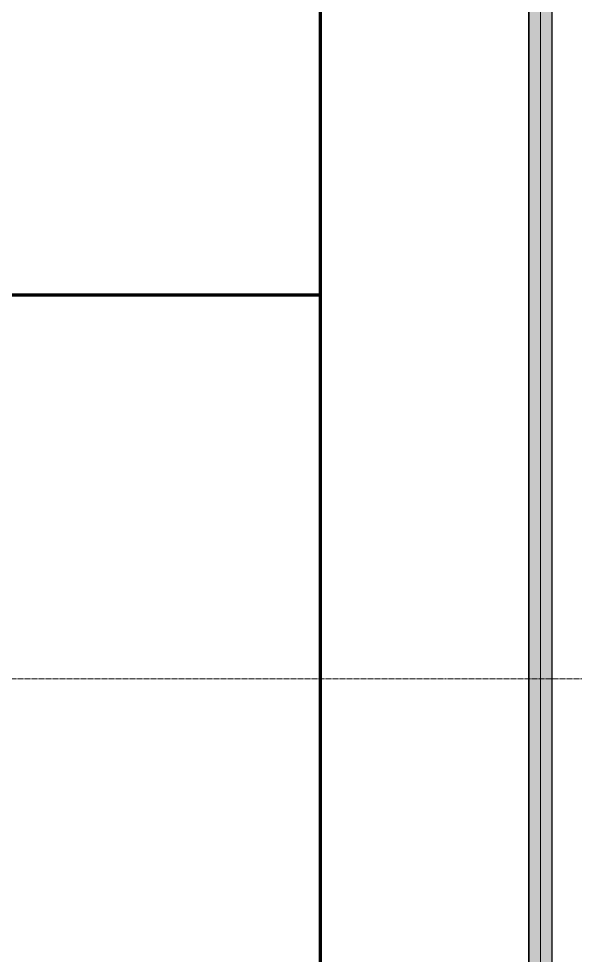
# Model space of a CAD drawing. Header units: millimetres. Extents: x -4948 to 42228, y -4856 to 69378.
# Drawn here: x 7795 to 11330, y 40336 to 46285 of the extents above; entities that cross this region are included whole.
import ezdxf

# ---------------------------------------------------------------- set-up
doc = ezdxf.new("R2010")
doc.units = ezdxf.units.MM
doc.linetypes.add('Линия сетки', pattern=[22.225, 12.7, -3.175, 3.175, -3.175])
doc.linetypes.add('Штрих 3 х 1_5 мм', pattern=[4.5, 3, -1.5])
for name, color, linetype, lineweight in [('A-AREA', 32, 'Continuous', 9), ('E-CABL-TRAY', 211, 'Continuous', 9), ('E-CABL-TRAY-CNTR', 211, 'Continuous', 9), ('S-GRID', 1, 'Continuous', 30)]:
    doc.layers.add(name, color=color, linetype=linetype, lineweight=lineweight)

# ---------------------------------------------------------------- blocks, each defined once
blk = doc.blocks.new('27ELB-RD-AR-0000-BIM_rvt-1-1 этаж отм_ _0_000 лотки')
at = {"layer": 'A-AREA', "color": 252, "linetype": 'Штрих 3 х 1_5 мм', "lineweight": 70}
for p, q in [((9708.9, 63692.6), (9708.9, 28142.1)), ((9708.9, 44529.6), (7708.9, 44529.6))]:
    blk.add_line(p, q, dxfattribs=at)
blk = doc.blocks.new('27ELB-RD-KR2-0000-BIM_rvt-1-1 этаж отм_ _0_000 лотки')
at = {"layer": 'S-GRID', "color": 252, "linetype": 'Линия сетки', "lineweight": 9}
blk.add_line((-4948, 42092.1), (41228.1, 42092.1), dxfattribs=at)

msp = doc.modelspace()

# ---------------------------------------------------------------- hatches: boundary and pattern name
at = {"layer": 'E-CABL-TRAY', "lineweight": 5}
for points in [[(11033.9, 31933), (11036.4, 31933), (11036.4, 54233), (11033.9, 54233), (11033.9, 32360.3)], [(11169, 31933), (11181.3, 31933), (11181.3, 54233), (11036.4, 54233), (11036.4, 31933)], [(11181.3, 31933), (11183.9, 31933), (11183.9, 54233), (11181.3, 54233), (11181.3, 32360.3)]]:
    msp.add_hatch(color=5, dxfattribs=at).paths.add_polyline_path(points, flags=0)

# ---------------------------------------------------------------- linework, layer by layer
at = {"layer": 'E-CABL-TRAY', "color": 170}
for p, q in [((11033.9, 31933), (11033.9, 54233)), ((11036.4, 31933), (11036.4, 54233)), ((11181.3, 31933), (11181.3, 54233)), ((11183.9, 31933), (11183.9, 54233))]:
    msp.add_line(p, q, dxfattribs=at)
at = {"layer": 'E-CABL-TRAY-CNTR', "color": 170}
msp.add_line((11108.9, 32230.1), (11108.9, 54233), dxfattribs=at)

# ---------------------------------------------------------------- block references
at = {"lineweight": 5}
for name in ['27ELB-RD-KR2-0000-BIM_rvt-1-1 этаж отм_ _0_000 лотки', '27ELB-RD-AR-0000-BIM_rvt-1-1 этаж отм_ _0_000 лотки']:
    msp.add_blockref(name, (0, 0), dxfattribs=at)

doc.saveas('drawing.dxf')
